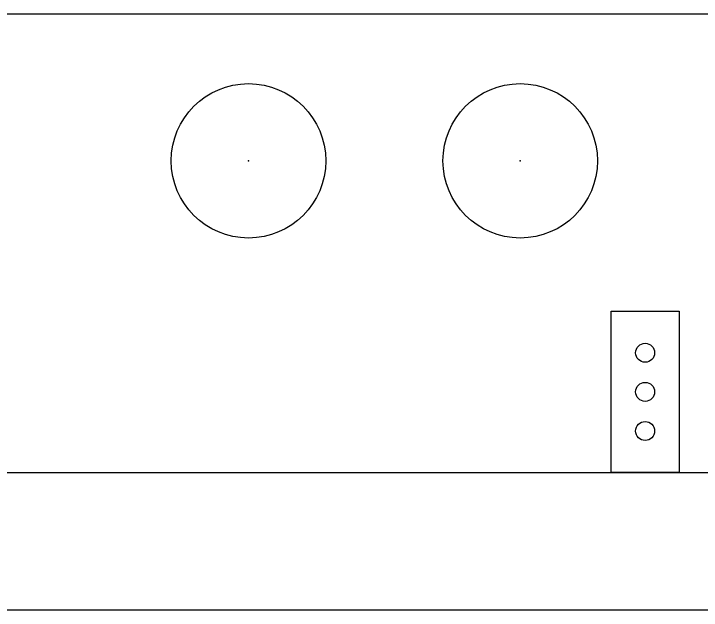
# Model space of a CAD drawing. Header units: millimetres. Extents: x 1251.1 to 1334.1, y 1577.6 to 1641.3.
# Drawn here: x 1305.407 to 1306.904, y 1610.451 to 1611.751 of the extents above; entities that cross this region are included whole.
import ezdxf

# ---------------------------------------------------------------- set-up
doc = ezdxf.new("R2010")
doc.units = ezdxf.units.MM
doc.linetypes.add('ACAD_ISO02W100', pattern=[15, 12, -3])
doc.linetypes.add('DASHED2', pattern=[9.525, 6.35, -3.175])
doc.layers.add('MURATURA', color=140, linetype='Continuous')

msp = doc.modelspace()

# ---------------------------------------------------------------- linework, layer by layer
at = {"linetype": 'Continuous'}
msp.add_lwpolyline([(1306.7079, 1611.103), (1306.8561, 1611.103), (1306.8561, 1610.7513), (1306.7079, 1610.7513)], close=True, dxfattribs=at)
for centre, radius in [((1305.9184, 1611.4307), 0.1682), ((1306.51, 1611.4307), 0.1682), ((1306.782, 1611.0124), 0.0207), ((1306.782, 1610.9272), 0.0207), ((1306.782, 1610.8419), 0.0207)]:
    msp.add_circle(centre, radius, dxfattribs=at)
at = {"linetype": 'DASHED2'}
for p in [(1305.9184, 1611.4307), (1306.51, 1611.4307)]:
    msp.add_point(p, dxfattribs=at)
at = {"layer": 'MURATURA', "linetype": 'ACAD_ISO02W100'}
for p, q in [((1295.6918, 1611.7513), (1312.6797, 1611.7513)), ((1298.4456, 1610.7513), (1311.4456, 1610.7513))]:
    msp.add_line(p, q, dxfattribs=at)
at = {"layer": 'MURATURA', "linetype": 'ACAD_ISO02W100', "ltscale": 0.07}
msp.add_line((1295.6918, 1611.7513), (1312.6797, 1611.7513), dxfattribs=at)
at = {"layer": 'MURATURA'}
msp.add_line((1311.4456, 1610.4513), (1298.4456, 1610.4513), dxfattribs=at)

doc.saveas('drawing.dxf')
